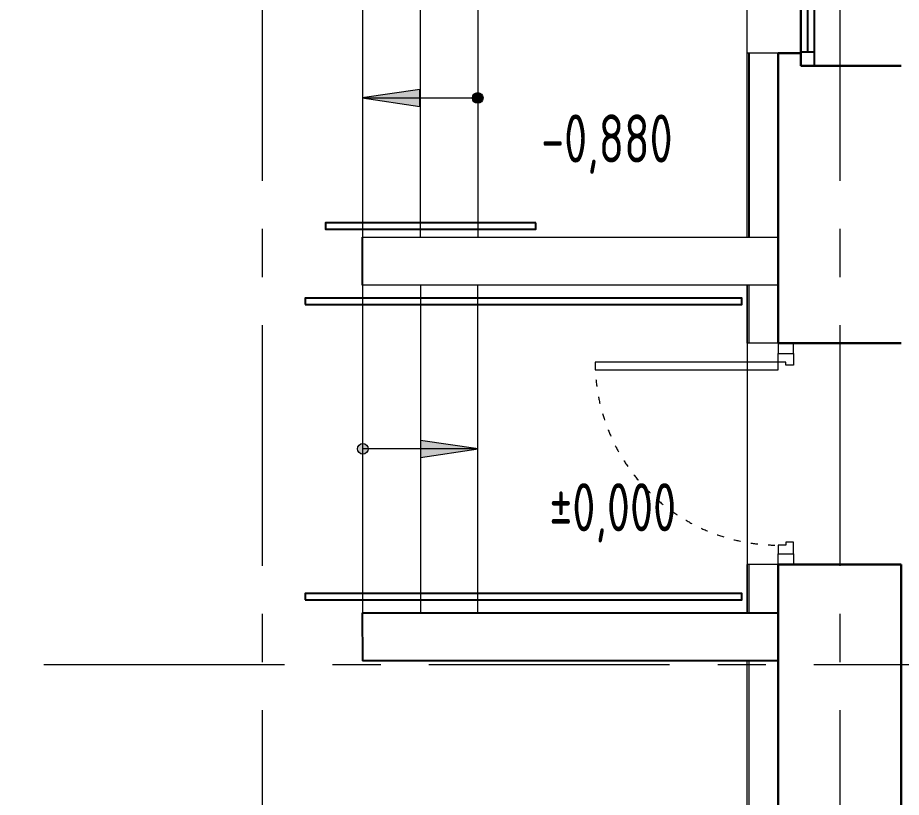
# Model space of a CAD drawing. Header units: millimetres. Extents: x -13407 to 8062823, y -2611 to 109271.
# Drawn here: x -4700 to -110, y 38705 to 42755 of the extents above; entities that cross this region are included whole.
import ezdxf
from ezdxf import colors
from ezdxf.entities.mleader import LeaderData, LeaderLine
from ezdxf.math import Vec2, Vec3

# ---------------------------------------------------------------- set-up
doc = ezdxf.new("R2010")
doc.units = ezdxf.units.MM
doc.linetypes.add('ACAD_ISO03W100', pattern=[30, 12, -18])
doc.linetypes.add('CENTER', pattern=[2, 1.25, -0.25, 0.25, -0.25])
for name, color, linetype, lineweight in [('АР_Двери', 5, 'Continuous', 18), ('АР_Лестницы', 250, 'Continuous', 15), ('АР_Лестницы ограждение', 94, 'Continuous', 25), ('АР_Навесной фасад', 5, 'Continuous', 5), ('АР_Оси', 193, 'Continuous', 9), ('АР_Отметки', 250, 'Continuous', 15), ('АР_Сущ Несущая стена', 202, 'Continuous', 30)]:
    doc.layers.add(name, color=color, linetype=linetype, lineweight=lineweight)
doc.layers.add('АР_новое окно', color=160, linetype='Continuous')
doc.styles.add('ISOCPEUR', font='isocpeur.ttf', dxfattribs={"width": 0.7})

# ---------------------------------------------------------------- blocks, each defined once
blk = doc.blocks.new('*U343')
for points in [[(0, 0), (0, -80), (55, -80), (55, 0), (0, 0)], [(55, -80), (55, 0), (115, 0), (115, -40), (100, -40), (100, -80), (55, -80)], [(1095, -80), (1095, 0), (1035, 0), (1035, -40), (1050, -40), (1050, -80), (1095, -80)], [(1150, 0), (1150, -80), (1095, -80), (1095, 0), (1150, 0)]]:
    blk.add_lwpolyline(points)
blk.add_lwpolyline([(100, -80), (100, -1030), (140, -1030), (140, -80)], close=True)
at = {"linetype": 'ACAD_ISO03W100', "ltscale": 3}
blk.add_arc((100, -80), 950, 270, 0, dxfattribs=at)
blk = doc.blocks.new('*U24')
h = blk.add_hatch(color=256)
h.dxf.hatch_style = 1
edge = h.paths.add_edge_path()
edge.add_arc((0, 0), 27.6, 359.64, 719.64)
h = blk.add_hatch(color=256)
h.dxf.hatch_style = 1
h.paths.add_polyline_path([(300, -44.3), (300, 44.3), (600, 0)])
blk.add_line((600, 0), (0, 0))
blk.add_lwpolyline([(300, 44.3), (300, -44.3), (600, 0), (300, 44.3)])
blk.add_circle((0, 0), 27.6)
blk = doc.blocks.new('*U105')
at = {"layer": 'АР_новое окно', "lineweight": 20}
for p, q in [((0, 1770), (-70, 1770)), ((0, 0), (-70, 0))]:
    blk.add_line(p, q, dxfattribs=at)
at = {"layer": 'АР_новое окно'}
for p, q in [((-70, 1770), (-70, 0)), ((-70, 0), (-70, 1770)), ((0, 1770), (0, 0)), ((0, 1700), (-70, 1700)), ((-35, 1700), (-35, 70)), ((0, 70), (-70, 70))]:
    blk.add_line(p, q, dxfattribs=at)
blk = doc.blocks.new('*U382')
h = blk.add_hatch(color=256)
h.dxf.hatch_style = 1
h.paths.add_polyline_path([(-300, 44.3), (-300, -44.3), (-600, 0)])
h = blk.add_hatch(color=256)
h.dxf.hatch_style = 1
edge = h.paths.add_edge_path()
edge.add_arc((0, 0), 27.6, 539.64, 899.64)
blk.add_line((-600, 0), (0, 0))
blk.add_lwpolyline([(-300, -44.3), (-300, 44.3), (-600, 0), (-300, -44.3)])
blk.add_circle((0, 0), 27.6)
blk = doc.blocks.new('_DotSmall')
at = {"color": 0, "linetype": 'ByBlock', "const_width": 0.5}
blk.add_lwpolyline([(-0.0625, 0, 1), (0.0625, 0, 1)], format="xyb", close=True, dxfattribs=at)

msp = doc.modelspace()

# ---------------------------------------------------------------- linework, layer by layer
at = {"ltscale": 100}
for p, q in [((-2908.3, 41365.1), (-2908.3, 41615)), ((-2907.2, 39413.3), (-2908.3, 39663.2)), ((-2908.3, 39663.2), (-750.2, 39663.2)), ((-750.2, 39413.3), (-2908.3, 39413.3))]:
    msp.add_line(p, q, dxfattribs=at)
at = {"layer": 'АР_Лестницы', "ltscale": 100}
for p, q in [((-2908.3, 43065.1), (-2908.3, 41615)), ((-2608.3, 43065.1), (-2608.3, 41615)), ((-2310.2, 43062.9), (-2310.2, 41612.9)), ((-2908.3, 41615), (-751.2, 41615)), ((-750.2, 41365.1), (-2908.3, 41365.1))]:
    msp.add_line(p, q, dxfattribs=at)
for points in [[(-910.2, 41365.1), (-2908.3, 41365.1), (-2908.3, 39663.2), (-910.2, 39663.2)], [(-2607.8, 41365.1), (-2607.8, 39663.2)], [(-2311.4, 41365.1), (-2311.4, 39663.2)]]:
    msp.add_lwpolyline(points, dxfattribs=at)
at = {"layer": 'АР_Лестницы ограждение', "lineweight": 25}
for points in [[(-2008.3, 41690), (-3100.2, 41690), (-3100.2, 41656.1), (-2008.3, 41656.1)], [(-3206.5, 41264.7), (-939, 41264.7), (-939, 41298.6), (-3206.5, 41298.6)], [(-3206.5, 39730.1), (-939, 39730.1), (-939, 39764), (-3206.5, 39764)]]:
    msp.add_lwpolyline(points, close=True, dxfattribs=at)
at = {"layer": 'АР_Навесной фасад', "ltscale": 100}
for p, q in [((-910.2, 41615), (-910.2, 46469.7)), ((-910.2, 41065), (-910.2, 41365.1)), ((-900.2, 41065), (-900.2, 41365.1)), ((-910.2, 39663.2), (-910.2, 39915)), ((-900.2, 39663.2), (-900.2, 39915)), ((-910.2, 34510.1), (-910.2, 39413.3)), ((-900.2, 38230), (-900.2, 39413.3))]:
    msp.add_line(p, q, dxfattribs=at)
at = {"layer": 'АР_Навесной фасад', "color": 18, "ltscale": 100, "true_color": 0x000000}
for points in [[(-750.2, 42570), (-910.2, 42570)], [(-910.2, 41365.1), (-910.2, 39663.2)], [(-750.2, 41065), (-910.2, 41065)], [(-750.2, 39915), (-910.2, 39915)]]:
    msp.add_lwpolyline(points, dxfattribs=at)
at = {"layer": 'АР_новое окно', "ltscale": 100}
msp.add_line((-900.2, 41615), (-900.2, 42570), dxfattribs=at)
at = {"layer": 'АР_Оси', "linetype": 'CENTER', "ltscale": 1000}
for p, q in [((-3430.1, 79157.5), (-3430.1, 23425.1)), ((-430.1, 79157.5), (-430.1, 23425.1)), ((-12563.8, 39395), (70614.6, 39395))]:
    msp.add_line(p, q, dxfattribs=at)
at = {"layer": 'АР_Сущ Несущая стена', "ltscale": 100}
for p, q in [((-750.2, 41065), (-750.2, 42570)), ((-631.3, 42570), (-750.2, 42570)), ((-631.3, 42505), (-631.3, 42570)), ((-631.3, 42505), (-110.2, 42505)), ((-631.3, 42505), (-110.2, 42505)), ((-750.2, 41065), (-110.2, 41065)), ((-750.2, 38230), (-750.2, 39915)), ((-750.2, 39915), (-110.2, 39915)), ((-110.2, 38295), (-110.2, 39915))]:
    msp.add_line(p, q, dxfattribs=at)

# ---------------------------------------------------------------- block references
at = {"layer": 'АР_Двери', "rotation": 270}
msp.add_blockref('*U343', (-670.2, 41065), dxfattribs=at)
at = {"layer": 'АР_Лестницы', "ltscale": 100}
for name, p in [('*U382', (-2310.2, 42337.9)), ('*U24', (-2907.2, 40515))]:
    msp.add_blockref(name, p, dxfattribs=at)
at = {"layer": 'АР_новое окно', "xscale": -1, "rotation": 180}
msp.add_blockref('*U105', (-561.3, 44275), dxfattribs=at)

# ---------------------------------------------------------------- leaders
at = {"layer": 'АР_Отметки'}
ml = msp.add_multileader_mtext('Standard', dxfattribs=at)
ml.set_content('%%P0,000', color=256, style='ISOCPEUR')
ml.set_leader_properties(color=256, linetype='Continuous', lineweight=-1)
ml.set_arrow_properties(name='DOTSMALL')
ml.build(insert=Vec2(0, 0))
ml.multileader.update_dxf_attribs({"has_text_frame": 1, "text_left_attachment_type": 4, "text_right_attachment_type": 4, "dogleg_length": 100, "arrow_head_size": 180})
ctx = ml.context
ctx.base_point, ctx.char_height, ctx.arrow_head_size, ctx.landing_gap_size, ctx.plane_origin = Vec3(-2545.9, 47311), 250, 180, 50, Vec3(-5617, 45721.4)
ctx.left_attachment, ctx.right_attachment = 4, 4
notes = []
notes.append((ctx, [(0, (0, 0, 0), (0, 0), (1, 0), 1, [])]))
ctx.mtext.insert, ctx.mtext.width, ctx.mtext.line_spacing_style, ctx.mtext.flow_direction = Vec3(-2495.9, 47644.3), 852.697, 2, 5
ml = msp.add_multileader_mtext('Standard', dxfattribs=at)
ml.set_content('-2,500', color=256, style='ISOCPEUR')
ml.set_leader_properties(color=256, linetype='Continuous', lineweight=-1)
ml.set_arrow_properties(name='DOTSMALL')
ml.build(insert=Vec2(0, 0))
ml.multileader.update_dxf_attribs({"has_text_frame": 1, "text_left_attachment_type": 4, "text_right_attachment_type": 4, "dogleg_length": 100, "arrow_head_size": 180})
ctx = ml.context
ctx.base_point, ctx.char_height, ctx.arrow_head_size, ctx.landing_gap_size, ctx.plane_origin = Vec3(-1970.8, 45476.2), 250, 180, 50, Vec3(-4132, 44885)
ctx.left_attachment, ctx.right_attachment = 4, 4
notes.append((ctx, [(0, (0, 0, 0), (0, 0), (1, 0), 1, [])]))
ctx.mtext.insert, ctx.mtext.width, ctx.mtext.line_spacing_style, ctx.mtext.flow_direction = Vec3(-1920.8, 45809.6), 852.697, 2, 5
ml = msp.add_multileader_mtext('Standard', dxfattribs=at)
ml.set_content('-0,880', color=256, style='ISOCPEUR')
ml.set_leader_properties(color=256, linetype='Continuous', lineweight=-1)
ml.set_arrow_properties(name='DOTSMALL')
ml.build(insert=Vec2(0, 0))
ml.multileader.update_dxf_attribs({"has_text_frame": 1, "text_left_attachment_type": 4, "text_right_attachment_type": 4, "dogleg_length": 100, "arrow_head_size": 180})
ctx = ml.context
ctx.base_point, ctx.char_height, ctx.arrow_head_size, ctx.landing_gap_size, ctx.plane_origin = Vec3(-2030.8, 41919, 0), 250, 180, 50, Vec3(-4346, 41493, 0)
ctx.left_attachment, ctx.right_attachment = 4, 4
notes.append((ctx, [(0, (0, 0, 0), (0, 0), (1, 0), 1, [])]))
ctx.mtext.insert, ctx.mtext.width, ctx.mtext.line_spacing_style, ctx.mtext.flow_direction = Vec3(-1980.8, 42252.3, 0), 525.177, 2, 5
ml = msp.add_multileader_mtext('Standard', dxfattribs=at)
ml.set_content('%%P0,000', color=256, style='ISOCPEUR')
ml.set_leader_properties(color=256, linetype='Continuous', lineweight=-1)
ml.set_arrow_properties(name='DOTSMALL')
ml.build(insert=Vec2(0, 0))
ml.multileader.update_dxf_attribs({"has_text_frame": 1, "text_left_attachment_type": 4, "text_right_attachment_type": 4, "dogleg_length": 100, "arrow_head_size": 180})
ctx = ml.context
ctx.base_point, ctx.char_height, ctx.arrow_head_size, ctx.landing_gap_size, ctx.plane_origin = Vec3(-1988.2, 40003.4, 0), 250, 180, 50, Vec3(-5059.2, 38413.9, 0)
ctx.left_attachment, ctx.right_attachment = 4, 4
notes.append((ctx, [(0, (0, 0, 0), (0, 0), (1, 0), 1, [])]))
ctx.mtext.insert, ctx.mtext.width, ctx.mtext.line_spacing_style, ctx.mtext.flow_direction = Vec3(-1938.2, 40336.8, 0), 852.697, 2, 5
for ctx, leaders in notes:
    for number, flags, end, landing, length, lines in leaders:
        leader = LeaderData()
        leader.index, (leader.has_last_leader_line, leader.has_dogleg_vector, leader.attachment_direction) = number, flags
        leader.last_leader_point, leader.dogleg_vector, leader.dogleg_length = Vec3(end), Vec3(landing), length
        for number, points, colour, breaks in lines:
            line = LeaderLine()
            line.index, line.vertices, line.color, line.breaks = number, Vec3.list(points), colors.encode_raw_color(colour), breaks
            leader.lines.append(line)
        ctx.leaders.append(leader)

doc.saveas('drawing.dxf')
